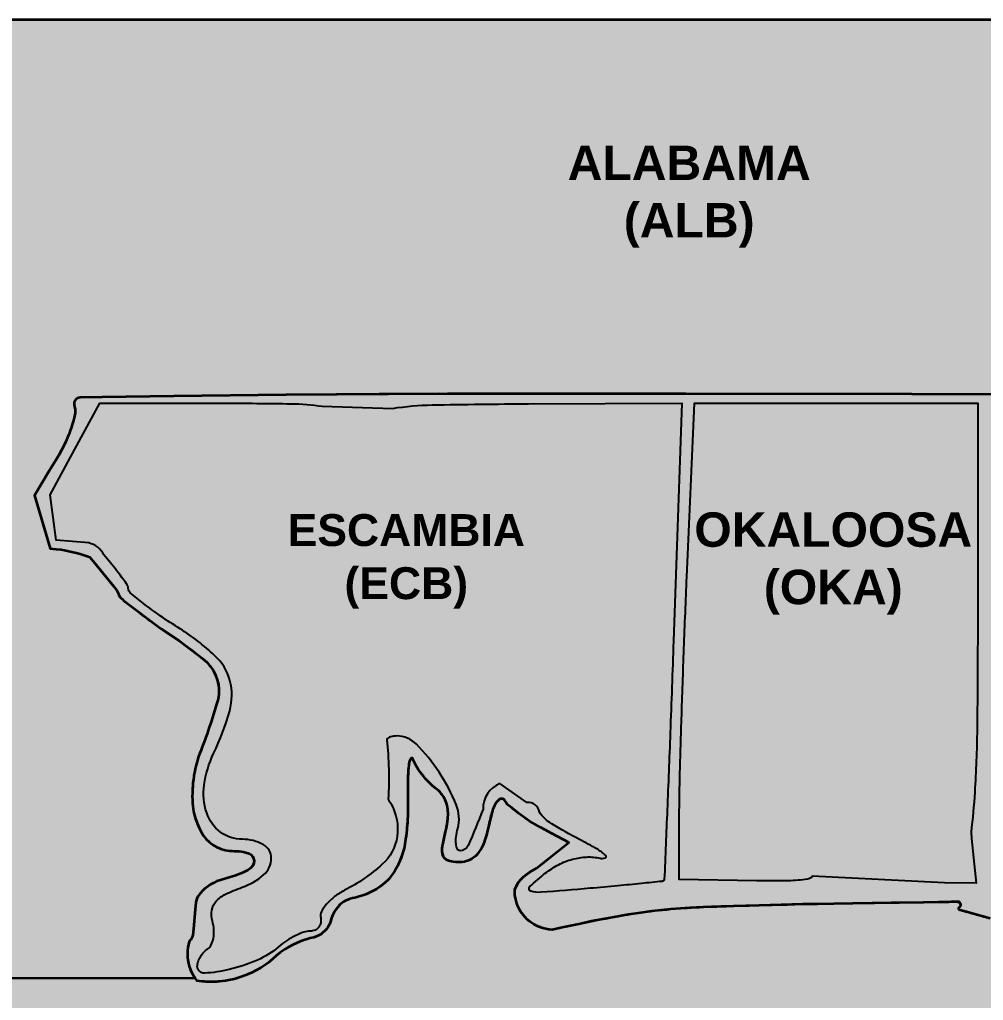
# Model space of a CAD drawing. Extents: x 472.3 to 496.5, y 396.9 to 416.9.
# Drawn here: x 474.23 to 477.558, y 413.484 to 416.87 of the extents above; entities that cross this region are included whole.
import ezdxf

# ---------------------------------------------------------------- set-up
doc = ezdxf.new("R2010")
doc.units = 0
doc.header["$MEASUREMENT"] = 0

msp = doc.modelspace()

# ---------------------------------------------------------------- hatches: boundary and pattern name
at = {"linetype": 'Continuous', "true_color": 0xadddf7}
h = msp.add_hatch(color=141, dxfattribs=at)
h.dxf.hatch_style = 1
h.paths.add_polyline_path([(472.4393060498435, 416.8699745861847), (496.4393060498435, 416.8699745861847), (496.4393060498435, 396.8699745861847), (472.4393060498435, 396.8699745861847)])
at = {"linetype": 'Continuous', "true_color": 0xd7c2ac}
h = msp.add_hatch(color=9, dxfattribs=at)
h.dxf.hatch_style = 1
edge = h.paths.add_edge_path()
edge.add_arc((474.9516051372241, 413.6441172001486), 0.1421639113959032, 161.280635871202, 215.8574926356034, ccw=False)
edge.add_line((474.8169614313518, 413.6897423047771), (474.8171805182423, 413.6903856012561))
edge.add_arc((474.7933094228865, 413.7169703585415), 0.03572923891446872, 311.9214330556235, 354.2895014037454)
edge.add_arc((470.6452467423868, 414.1317697133956), 4.204479951794924, 354.2895014066732, 354.606746171551)
edge.add_arc((464.6036169503957, 414.7021541675593), 10.27297473790344, 354.606746168464, 354.7694432016701)
edge.add_arc((464.2412140196193, 414.7353144208237), 10.63689160531999, 354.7695283988775, 354.9313538566348)
edge.add_arc((468.7169649636964, 414.3383329353597), 6.14356980366719, 354.9313538578331, 355.1753955183927)
edge.add_arc((474.8862959144386, 413.8176116727179), 0.04769783819365513, 143.6068699496419, 175.1753955181677, ccw=False)
edge.add_arc((474.9535590696025, 413.768033445598), 0.1312581915136575, 128.7719050808741, 143.606869948295, ccw=False)
edge.add_arc((474.9796661864062, 413.7355301165385), 0.172948093741223, 115.75351751705111, 128.7719050821247, ccw=False)
edge.add_arc((474.9915198670676, 413.7109587481866), 0.2002292573510884, 104.08930140953831, 115.7535175172327, ccw=False)
edge.add_arc((474.853073384693, 414.2625732117586), 0.3684938254437746, 284.089301409528, 295.7778018015274)
edge.add_arc((474.9928092173194, 413.9732297287388), 0.04717505212694185, 295.7778018015615, 348.8473192968627)
edge.add_arc((475.0158070127505, 413.9686957774146), 0.02373458904911956, 348.8473192969371, 432.6880281506787)
edge.add_arc((474.9616081721297, 413.7948113102357), 0.2058700393346774, 72.68802815073958, 90.00003968985618)
edge.add_arc((474.9616079527996, 414.1114340589737), 0.1107527094033837, 226.1232763189006, 270.000039689657, ccw=False)
edge.add_arc((475.0080106303631, 414.1596927991419), 0.1777013052638235, 195.3061127522415, 226.1232763189719, ccw=False)
edge.add_arc((475.135417294996, 414.1945619288916), 0.3097933731649381, 173.0690251854652, 195.3061127522382, ccw=False)
edge.add_arc((475.3539459315548, 414.1679971809199), 0.5299307185451713, 158.1926240335866, 173.0690251854861, ccw=False)
edge.add_arc((473.4847915972836, 414.9158847109198), 1.483293979012031, 338.1926240335874, 344.1014902837022)
edge.add_arc((474.7668127085574, 414.5507274421049), 0.1502831160705345, 344.1014902832144, 375.850028544148)
edge.add_arc((474.7803517152936, 414.5545713663579), 0.1362090101640107, 15.85002854462065, 49.84514274681851)
edge.add_arc((474.1328156581216, 413.7870901779664), 1.140365531764512, 49.84514274689892, 56.96010922328128)
edge.add_arc((475.8518776432022, 416.4301830026298), 2.012587653478899, 234.7030150592484, 236.9601092237969, ccw=False)
edge.add_arc((475.4867208538017, 415.9143960248623), 1.380625876723493, 231.7089808691128, 234.7030150585859, ccw=False)
edge.add_arc((475.5203965675253, 415.9570506186945), 1.434971695971925, 229.3246882798265, 231.7089808691301, ccw=False)
edge.add_arc((474.6192471183942, 414.9084541293789), 0.05235644686095418, 203.1126171005354, 229.3246882798311, ccw=False)
edge.add_arc((474.4834984608478, 414.8505170850585), 0.09523894307457285, 23.1126171005372, 37.83865926772039)
edge.add_arc((472.3845617327474, 413.2201453545268), 2.752991258149467, 37.83865926770907, 39.12965590739938)
edge.add_arc((472.5513413915314, 413.3558269032993), 2.537991404053192, 39.12965590739711, 40.80653471823297)
edge.add_arc((474.3057461207184, 414.5759963171283), 0.4690311576540324, 69.18734612414568, 86.34508479205707)
edge.add_line((474.3356454735861, 415.0440735068614), (474.2814155220415, 415.227179137471))
edge.add_line((474.2814155220415, 415.227179137471), (474.3595045621356, 415.3568604478321))
edge.add_arc((473.8433114969267, 415.6676918302117), 0.602554087897356, 328.9452848740881, 334.6972716163677)
edge.add_arc((473.9571271310135, 415.6138847954476), 0.4766604996861765, 334.6972716180658, 341.5535260140883)
edge.add_arc((474.0471397127149, 415.5838604821801), 0.3817725433811479, 341.5535260143175, 348.6661260717782)
edge.add_arc((474.3716754244671, 415.5188122940658), 0.05078206771841789, 348.666126071675, 380.1328695749588)
edge.add_arc((474.4394862398416, 415.5436716493758), 0.02144184956795438, 90.90701215851811, 200.1328695751205, ccw=False)
edge.add_arc((476.9303547359868, 258.2091430972984), 157.3756864715977, 90.67118282319223, 90.90701215876891, ccw=False)
edge.add_arc((475.975617910551, 339.7133829631577), 75.86585492652964, 89.95675565080302, 90.67124025735791, ccw=False)
edge.add_arc((475.4326700251088, -379.6551047544095), 795.2345475407313, 89.82931976298357, 89.95675565792033, ccw=False)
edge.add_arc((472.4017108603388, -1397.898269958503), 1813.48222379437, 89.75857495281599, 89.82939328466068, ccw=False)
edge.add_arc((479.9043607583042, 382.6445329425881), 32.92361405461608, 88.50085095361521, 89.75857495292951, ccw=False)
edge.add_arc((480.4688484865109, 404.213691400929), 11.34707023971573, 86.52608845184989, 88.50085095329979, ccw=False)
edge.add_arc((481.1524586984689, 415.4747646856933), 0.06526655206342859, 10.394885852502284, 86.52608845194118, ccw=False)
edge.add_arc((481.4246304834919, 415.5246924442592), 0.2114467682484793, 190.3948858546718, 200.1965036273641)
edge.add_arc((481.6125612008814, 415.5938244646388), 0.4116895977837807, 200.1965036253479, 206.1501789760434)
edge.add_arc((481.6151723210194, 415.5951058147137), 0.4145981723555159, 206.1500969401736, 212.0913230014336)
edge.add_arc((481.4541521558215, 415.4941320332083), 0.2245371343918196, 212.0913230017725, 221.493659736321)
edge.add_arc((481.1839281148768, 415.2551113003666), 0.1362286386974507, 23.878103936006028, 41.49365973628193, ccw=False)
edge.add_arc((480.7291344408259, 415.0537823829874), 0.6335923073844094, 18.246069809523874, 23.87810393227369, ccw=False)
edge.add_arc((480.627437973062, 415.0202556512413), 0.7406727131421236, 12.776510864101112, 18.24606981323342, ccw=False)
edge.add_arc((480.6522327963149, 415.0258773903111), 0.7152485669489039, 7.161343940960592, 12.77657476183299, ccw=False)
edge.add_arc((481.8627405906064, 415.1779704243901), 0.5047766012569622, 187.1613439408914, 209.7081992920514)
edge.add_arc((481.6040196350339, 415.0303495229442), 0.2069033674878465, 209.7081992921476, 253.5629812795513)
edge.add_arc((481.8832812512178, 415.9769406572658), 1.193828808364641, 253.5629812795312, 266.2241276379731)
edge.add_arc((486.6548052705542, 488.2760739038877), 73.65024405008005, 266.2241276384408, 266.8837343012634)
edge.add_arc((476.2416431092631, 297.0081036009623), 117.9009773242512, 86.65662605666671, 86.88373430079048, ccw=False)
edge.add_arc((476.0625028273573, 293.9395296536413), 120.9747758368405, 86.43451274947091, 86.65668438738362, ccw=False)
edge.add_arc((476.8696559399601, 306.8922882917365), 107.9968926319854, 86.21502438576829, 86.43454845838909, ccw=False)
edge.add_arc((482.8538800513874, 397.3477936132389), 17.34365561761214, 85.3690567508765, 86.2150243839269, ccw=False)
edge.add_arc((485.3655259959968, 428.3551285921889), 13.76523680638599, 265.3690567533725, 266.4554698050139)
edge.add_arc((490.5950792181633, 512.7807005105788), 98.35262014841103, 266.4554698028093, 266.7098789260665)
edge.add_arc((491.2509844429775, 524.190750084599), 109.7815064872094, 266.7098894798114, 266.9688054785913)
edge.add_arc((491.3891080929823, 526.8007209280659), 112.3951296313438, 266.968848270309, 267.2302529523144)
edge.add_arc((483.3769260637899, 361.1875585173592), 53.41172977002113, 86.21493766288359, 87.23025294973633, ccw=False)
edge.add_arc((485.1794122719092, 388.4327036182748), 26.10702526511196, 84.48054616893347, 86.21493766264189, ccw=False)
edge.add_arc((482.4946862263861, 360.6496374882097), 54.0195048670227, 83.7861043082338, 84.48054616916897, ccw=False)
edge.add_arc((488.338803351373, 414.3244043312148), 0.02752119702290858, -45.00006659981278, 83.78610430807629, ccw=False)
edge.add_arc((488.3876664270906, 414.2755411419016), 0.04158170768047686, 134.9999334002258, 169.9333908352029)
edge.add_arc((488.4309943041314, 414.2678493206124), 0.08558703739863528, 169.9333908358535, 190.2987059098973)
edge.add_arc((488.4938246802054, 414.2792660691666), 0.1494462442927425, 190.2987059092106, 205.2383080120928)
edge.add_arc((488.6706573555816, 414.3626216657794), 0.3449403633024578, 205.2383080121446, 213.2337818303788)
edge.add_arc((488.1868373904028, 414.0456111788256), 0.2334863023555306, 21.549734146707976, 33.23378183012892, ccw=False)
edge.add_arc((488.1079076125909, 414.0144407415748), 0.3183479897289176, 12.289012457390584, 21.549734147205413, ccw=False)
edge.add_arc((488.1327185397807, 414.019845414604), 0.2929552230704476, 2.727753866769774, 12.289012457076979, ccw=False)
edge.add_arc((488.2938091751253, 414.02752046317), 0.1316818552560103, -14.65501759012102, 2.7277538666346004, ccw=False)
edge.add_arc((488.6947934026334, 413.9226606270374), 0.2827864016033982, 165.3449824100211, 185.4557920519348)
edge.add_arc((488.5271558970185, 413.906649505522), 0.1143860176936037, 185.4557920525711, 224.9721739487827)
edge.add_arc((488.5498895095124, 413.9293610472909), 0.1465205982345019, 224.9721739483028, 258.7218479689718)
edge.add_arc((488.6194532696034, 414.2781858521741), 0.5022140915961832, 258.7218479692675, 272.2134882980655)
edge.add_arc((488.5827754106612, 415.2271138135745), 1.451850622730168, 272.2134882977178, 276.2407816975483)
edge.add_arc((488.7315134860648, 413.8669740660765), 0.08360241871202173, 276.2407816975335, 308.4675440830078)
edge.add_arc((488.7426012505485, 413.8530186166556), 0.0657784716242958, 308.467544083058, 346.7613418616077)
edge.add_arc((488.0588150311706, 414.0138860428193), 0.7682326855142209, 346.7613418617278, 353.0881245377814)
edge.add_arc((487.2158051771129, 414.1160787348545), 1.617414032661991, 353.0881245382005, 358.0916557331142)
edge.add_arc((484.4468238261349, 414.208339012958), 4.387931977195092, 358.0916557325995, 360.4672261137389)
edge.add_arc((483.1903646234558, 414.1980928207928), 5.6444329570797, 0.4672261144274873, 2.603267770494374)
edge.add_arc((480.7654296812278, 414.0878385817862), 8.071873063705857, 2.603267769870822, 4.236794419085159)
edge.add_arc((490.3467429325542, 414.7976326826524), 1.535695374024266, 180.9739855018923, 184.2367944193195, ccw=False)
edge.add_arc((489.5859081420514, 414.7846978129876), 0.7747506393077929, 175.5304220526383, 180.973985507027, ccw=False)
edge.add_arc((489.4950312998024, 414.7918014262488), 0.6835965841127069, 170.800458076058, 175.5304220472607, ccw=False)
edge.add_arc((488.8330562170286, 414.8990125629396), 0.01299592944259898, 89.99996958041078, 170.8004580756453, ccw=False)
edge.add_arc((488.8345525476155, 414.9260659847351), 0.01413690474708384, 263.9241349573655, 341.5188912340327)
edge.add_arc((488.7860388330213, 414.9405328029407), 0.06475576791499894, 342.985798036182, 370.7340355271479)
edge.add_arc((488.705619849521, 414.9252879956734), 0.1466069563965314, 10.73403552683356, 20.99357902029525)
edge.add_arc((489.008012352507, 415.0413267219196), 0.1772853279372835, 190.0798963446607, 200.9935790201453, ccw=False)
edge.add_arc((488.8488356938347, 415.013030660143), 0.0156132036296949, 125.5321510619647, 190.0798963447444, ccw=False)
edge.add_arc((488.8551797377735, 415.0041471870292), 0.02652938373368205, 80.93505153931699, 125.53215106180559, ccw=False)
edge.add_arc((488.7870344528289, 414.5770289436682), 0.4590496418395577, 75.34502141121152, 80.93505153938122, ccw=False)
edge.add_arc((488.9649946386698, 415.2575509502727), 0.2443563783348267, 255.3450214110195, 264.4845575958315)
edge.add_arc((488.9470621521477, 415.0718396112858), 0.05778125807179138, 264.4845575958841, 291.1560042750123)
edge.add_arc((488.9571947632406, 415.0456565655282), 0.02970597191643045, 291.1560042751236, 331.7307844548536)
edge.add_arc((488.9409387347218, 415.0543982718698), 0.04816337945291606, 331.730784455016, 359.9999506240114)
edge.add_arc((489.0956877252698, 415.0543981385109), 0.1065856110951527, 168.3389190490181, 179.9999506238627, ccw=False)
edge.add_arc((489.0648041455009, 415.0607719456668), 0.07505117092256902, 153.1715802512804, 168.3389190508311, ccw=False)
edge.add_arc((489.0427171118038, 415.0719426636778), 0.05029996896345854, 126.0216436109483, 153.1715802492199, ccw=False)
edge.add_arc((488.9856616848919, 415.438177320277), 0.3267095740692391, 274.8239568848128, 278.6189331881391)
edge.add_arc((488.7428510020189, 417.0401077255565), 1.94693735159814, 278.6189331942956, 279.364786974027)
edge.add_arc((488.7041476028984, 417.2747910336772), 2.184790685007494, 279.3647869654958, 280.1247103161816)
edge.add_arc((488.7192673696356, 417.1901055155242), 2.098766012246443, 280.1247830438242, 280.900311579567)
edge.add_arc((489.1334252994681, 415.0394768647042), 0.09137790644269572, 82.44950054530432, 100.90031157924471, ccw=False)
edge.add_arc((489.1262583332202, 414.9854066553025), 0.1459210357069194, 69.45540125789398, 82.44950054545592, ccw=False)
edge.add_arc((489.1250634834508, 414.9822181749925), 0.1493260427039675, 56.5981520893132, 69.45543856467901, ccw=False)
edge.add_arc((489.1502285377946, 415.020380304918), 0.1036135923147647, 39.690158309360015, 56.5981520890507, ccw=False)
edge.add_arc((489.3074727433267, 415.1508813394783), 0.1007298934994472, 219.6901583095066, 238.2619240790743)
edge.add_arc((489.3740307923261, 415.2584879889391), 0.2272572221473745, 238.261924079527, 248.3709061275673)
edge.add_arc((489.3824926966785, 415.2798286530956), 0.2502143075876812, 248.3709061255086, 258.1036767596505)
edge.add_arc((489.370371478132, 415.2222910500133), 0.1914137998728868, 258.1036767612248, 269.9999722273501)
edge.add_arc((489.3703712535722, 414.7590150099048), 0.2718622402356096, 82.37242537808959, 89.99997222762153, ccw=False)
edge.add_arc((489.3860489621351, 414.8760841642261), 0.153747984367504, 70.6844493815637, 82.37242537785579, ccw=False)
edge.add_arc((489.4073418120667, 414.9368341372904), 0.08937450624547606, 49.36259040832192, 70.68444938148451, ccw=False)
edge.add_arc((489.4888418416044, 414.9978581103378), 0.02426469639755656, 163.7313827349254, 212.3493660570011)
edge.add_arc((489.5069162622829, 415.0093060932088), 0.04565957883887584, 212.3493660587622, 232.5085468134626)
edge.add_arc((489.5163030069153, 415.0215429160652), 0.06108199137427038, 232.5085468117853, 249.7589019551821)
edge.add_arc((489.5217940942915, 415.0364342842533), 0.07695350318282293, 249.7589019552809, 264.2660350520545)
edge.add_arc((489.4304829752921, 414.1270697763156), 0.8369838736378202, 77.67717949401788, 84.26603505183311, ccw=False)
edge.add_arc((488.7217352591395, 410.8826681902655), 4.157897148132618, 75.66951652634958, 77.6771794942033, ccw=False)
edge.add_arc((488.7341218532159, 410.9311549398098), 4.107853241468716, 73.6113882017209, 75.66951652695269, ccw=False)
edge.add_arc((489.5792938779503, 413.8049118660322), 1.112390902796274, 68.17194806582711, 73.61138820105009, ccw=False)
edge.add_arc((490.1564661210833, 415.2458989476868), 0.4398885719564243, 248.1719480657087, 254.4707622541865)
edge.add_arc((490.132900949031, 415.1610937545954), 0.3518701755320407, 254.4707622542599, 261.9176516804773)
edge.add_arc((490.1223968249168, 415.0871245757526), 0.2771588909620974, 261.9176516805221, 269.7876435824013)
edge.add_arc((490.1215237352953, 414.8515577775245), 0.04159047475796506, 269.7876435826543, 301.7174727668039)
edge.add_arc((490.169443803524, 414.7740214734102), 0.0495589157761201, 97.6432683562345, 121.71747276652911, ccw=False)
edge.add_arc((490.1822079281562, 414.6789067758899), 0.1455262464777743, 86.86201843237671, 97.64326835230122, ccw=False)
edge.add_arc((490.1806090644816, 414.6497426375146), 0.1747341791712328, 76.83762684105949, 86.86201843627879, ccw=False)
edge.add_arc((490.1824691633002, 414.6576966199084), 0.166565592785849, 66.4473220319274, 76.83763323123878, ccw=False)
edge.add_arc((490.390514129867, 415.1349668276467), 0.3540778161883866, 246.4473220326308, 251.6748080251306)
edge.add_arc((490.4590431659516, 415.341874280145), 0.5720386445177903, 251.6748080249671, 255.3265066522691)
edge.add_arc((490.4520965453813, 415.3153475274049), 0.5446174091707192, 255.3265648990658, 259.0143477810134)
edge.add_arc((490.3899562774733, 414.9952356082802), 0.2185299152961731, 259.0143477810575, 266.3132027829739)
edge.add_arc((490.3726416091783, 414.7265232884617), 0.05073966813349365, 56.42303390582839, 86.31320278301598, ccw=False)
edge.add_line((490.4007035203436, 414.7687967205918), (490.4007035203436, 416.869961501139))
edge.add_line((490.4007035203436, 416.869961501139), (473.4454328466077, 416.8699876712304))
edge.add_line((473.4454328466077, 416.8699876712304), (473.4457622564622, 413.5596872103304))
edge.add_line((473.4457622564622, 413.5596872103304), (474.8363846359504, 413.5608416707921))
at = {"linetype": 'Continuous', "true_color": 0xff1a8c}
h = msp.add_hatch(color=230, dxfattribs=at)
h.dxf.hatch_style = 1
edge = h.paths.add_edge_path()
edge.add_line((477.5380784501467, 415.5459752004253), (477.048978325494, 415.5459752004253))
edge.add_line((477.048978325494, 415.5459752004253), (476.5598782008411, 415.5459752004253))
edge.add_line((476.5598782008411, 415.5459752004253), (476.5338803061004, 414.9453300085562))
edge.add_arc((519.6315533642597, 413.0799212486763), 43.13802467509876, 177.5215975292928, 177.8498392798146)
edge.add_arc((517.4416448418103, 413.1621414024044), 40.94657321764514, 177.8498393008272, 178.1897360288095)
edge.add_arc((513.3294942279115, 413.2921083601783), 36.83236927502129, 178.1897360845497, 178.5163636263587)
edge.add_arc((481.2397590436956, 414.1232366315677), 4.731872730628037, 178.5163636263923, 180.0009632977065)
edge.add_line((476.5078863137364, 414.1231570759323), (476.5078900383085, 413.9016240514386))
edge.add_line((476.5078900383085, 413.9016240514386), (476.775342484162, 413.8972909444922))
edge.add_arc((476.8322315261129, 417.4086544073062), 3.51182427394637, 269.0718087452769, 270.8541143315887)
edge.add_arc((476.8768105699792, 414.4184202290463), 0.5212578172386275, 270.8541143316203, 278.1437444187406)
edge.add_arc((476.947209544656, 413.9264641078754), 0.02429017161863006, 278.1437444188164, 324.8073116103605)
edge.add_line((476.967059921085, 413.9124650010149), (477.4232091866087, 413.8899802705224))
edge.add_line((477.4232091866087, 413.8899802705224), (477.5330294134243, 413.8888130423902))
edge.add_arc((483.1228908869774, 414.545070569454), 5.62825241396843, 184.8960592028768, 186.6959529902349, ccw=False)
edge.add_arc((474.9954055760425, 414.3638480033846), 2.537463815542389, 353.2296984053477, 356.3639819023779)
edge.add_arc((473.3403873995865, 414.4690174822225), 4.1958201655705, 356.36398190245, 359.331726390211)
edge.add_arc((445.8368147342662, 414.7898220067458), 31.70126371588447, 359.3317263898981, 359.9999999999972)
edge.add_line((477.5380784501507, 414.7898220067443), (477.5380784501467, 415.5459752004253))
edge = h.paths.add_edge_path()
edge.add_line((475.2753469023717, 415.5351604812216), (475.518331443347, 415.5278313506016))
edge.add_arc((475.672394259729, 414.558104720538), 0.9818885315787663, 91.03179822193988, 99.02727290350111, ccw=False)
edge.add_arc((476.0988028413698, 390.8813071983175), 24.66252545685412, 90.25918809976031, 91.03176146430809, ccw=False)
edge.add_line((475.9872377075798, 415.5435803119399), (476.516600225779, 415.5459752004253))
edge.add_line((476.516600225779, 415.5459752004253), (476.4878700036352, 414.723799625932))
edge.add_arc((342.7648031489713, 419.3967168286354), 133.8046888722523, 357.86341049800313, 357.99862852196424, ccw=False)
edge.add_arc((408.2277172124177, 416.9544718137968), 68.29623385773908, 357.6396998761526, 357.86338252834673, ccw=False)
edge.add_arc((-677.4551269753084, 461.7047410642094), 1154.900957187033, 357.6277705384801, 357.63968806060814, ccw=False)
edge.add_arc((476.4495629444518, 413.9020594567585), 0.00653353278354114, 310.3594707098639, 357.6275675663141, ccw=False)
edge.add_arc((476.4479822699985, 413.9039192447622), 0.00897429969941193, 275.95381873483507, 310.36014142648366, ccw=False)
edge.add_arc((471.9908226854339, 456.6460520118744), 42.98287550780118, 275.8570432358326, 275.9533001397547, ccw=False)
edge.add_arc((475.5294032888272, 422.1509743947225), 8.306775200817297, 275.29327106488705, 275.85706039802176, ccw=False)
edge.add_arc((474.8464892828441, 429.5218900825492), 15.70925921745556, 274.94333750512413, 275.29329985438443, ccw=False)
edge.add_arc((474.6127660273496, 432.2240524656577), 18.42151070004365, 274.41371856658293, 274.9433598095145, ccw=False)
edge.add_arc((476.0235442670058, 413.9465655572246), 0.08965801327379908, 251.4379138157498, 274.41370400261343, ccw=False)
edge.add_arc((475.9979134310759, 413.8702379741505), 0.009141929859377328, 133.2470582112644, 251.4378048357932, ccw=False)
edge.add_arc((476.5411092705001, 413.2927431541205), 0.8019609427048001, 128.1886023595317, 133.2469981357114, ccw=False)
edge.add_arc((476.2247248555371, 413.6949602743463), 0.2902210577690511, 117.47403804720071, 128.1885573403615, ccw=False)
edge.add_arc((476.2045442499977, 413.7337687398023), 0.246479157596422, 105.36302924845941, 117.47392622968721, ccw=False)
edge.add_arc((476.1975743222548, 413.7591369285728), 0.2201708909442769, 92.52092518657889, 105.36303619839961, ccw=False)
edge.add_arc((476.1955766466018, 413.8044989904843), 0.1747648630567683, 77.2506872372361, 92.52075271760941, ccw=False)
edge.add_arc((476.2411491337633, 414.0059114871698), 0.0317389998785385, 257.2506314541591, 289.9859216158732)
edge.add_arc((476.2502592115616, 413.9808626714331), 0.005084981657998009, 289.9856669335009, 407.6781816819509)
edge.add_arc((476.1364366426804, 413.8558681913123), 0.1741388110952686, 47.67835077845577, 60.16288420235842)
edge.add_arc((475.4247170719825, 412.6150045050431), 1.604623846045093, 60.16281076330385, 62.60237291059342)
edge.add_arc((476.8615107636412, 415.3871365356528), 1.517729770624208, 238.44238208861458, 242.6022863310631, ccw=False)
edge.add_arc((476.1422179426706, 414.2160023107862), 0.1433435312601073, 214.9452784206975, 238.4423358593466, ccw=False)
edge.add_arc((475.9863426392592, 414.1287070637417), 0.03872589946261924, 7.700331156341657, 97.31982274601668)
edge.add_line((475.9814086588109, 414.1671173634818), (475.8885135196272, 414.2323061312435))
edge.add_arc((475.9211114308658, 414.1476159376014), 0.09074719123075799, 111.0521018463492, 182.2244017190455)
edge.add_arc((472.8097608752288, 415.3190264783121), 3.241130164931921, 336.3515644541861, 338.7457533905725, ccw=False)
edge.add_arc((475.7507967973083, 414.0311576041664), 0.03047625459607757, 269.9999540186956, 336.35155213789795, ccw=False)
edge.add_arc((475.7507967727597, 414.0107915489045), 0.01011019933412172, 205.0879736163414, 270.0000005134893, ccw=False)
edge.add_arc((475.7887732522031, 414.0285712466346), 0.05204265266426189, 185.7252780488871, 205.0879080928312, ccw=False)
edge.add_arc((475.846945207502, 414.0344034629476), 0.1105062407376925, 172.7595519231046, 185.7252583554321, ccw=False)
edge.add_arc((475.9687553136761, 414.0189281216793), 0.2332954428422819, 165.34491261657, 172.7596069845138, ccw=False)
edge.add_arc((475.6173335753875, 414.1108271562738), 0.1299436942304825, 345.3450678145483, 382.2454098506001)
edge.add_arc((475.1391390241931, 413.9152363992125), 0.646592291479807, 22.24548540282475, 33.48134456502687)
edge.add_arc((475.1448902563698, 413.9190394728137), 0.6396973629227005, 33.48141116821703, 44.63541838814938)
edge.add_arc((475.5320846166959, 414.3013374312387), 0.09557311085871777, 44.63539343641305, 90.00005857038022)
edge.add_arc((475.5320844862777, 414.3213302612319), 0.07558028086538823, 89.99997519646402, 105.9774392070699)
edge.add_arc((475.5191816071455, 414.3663949849217), 0.02870476901608101, 105.9774793169639, 138.882727415084)
edge.add_arc((474.3233690037444, 414.2529945319449), 1.181614686037315, -3.591615446618391, 6.4274934405301, ccw=False)
edge.add_arc((474.8285163852735, 413.7773415787161), 0.7847172934644057, 29.300325242418978, 30.784907713109305, ccw=False)
edge.add_arc((475.3594591510541, 414.0752968415926), 0.175884344938757, -8.185502958683912, 29.300292410320026, ccw=False)
edge.add_arc((475.3753068756797, 414.0730173838915), 0.1598735266211564, 311.91513979347855, 351.8144468899777, ccw=False)
edge.add_arc((475.0610527538877, 414.4230737185927), 0.6302936479250973, 297.51617353266215, 311.91510809388427, ccw=False)
edge.add_arc((475.4675180589487, 413.6427997411468), 0.2495026490083229, 117.5162543078257, 126.9365595347842)
edge.add_arc((475.4273083820636, 413.6962826627402), 0.1825904601535197, 126.9365161426466, 138.8410283631287)
edge.add_arc((475.3850450286105, 413.7332277151378), 0.1264555517479935, 138.8409286144518, 152.9147641449068)
edge.add_arc((475.3008522501141, 413.776283957079), 0.03189200739268248, 152.9147530716716, 192.0789242307575)
edge.add_arc((475.2259697169471, 413.7602593719114), 0.04468593396961992, -10.710841132201779, 12.078886166494726, ccw=False)
edge.add_arc((475.2357855208271, 413.7584026313381), 0.03469606453342273, 321.7413433746502, 349.2893235842876, ccw=False)
edge.add_arc((475.236396446582, 413.7579209519393), 0.03391808939454811, 293.8208345387517, 321.74123020771873, ccw=False)
edge.add_arc((475.2331633267296, 413.7652441019561), 0.04192318715450617, 270.00003448519595, 293.82089005140097, ccw=False)
edge.add_arc((475.2331633606337, 413.6556433786844), 0.06767753611711724, 90.00000734121002, 109.1168599216849)
edge.add_arc((475.2919395687056, 413.4860714369787), 0.2471469932651583, 109.1170288090028, 116.4096942980938)
edge.add_arc((475.3104520560578, 413.4487940157206), 0.2887681215970539, 116.4096858782728, 123.383408504818)
edge.add_arc((475.2963251353217, 413.4702317424454), 0.263094282449726, 123.3833631090725, 130.8614742060877)
edge.add_arc((474.9366867241982, 413.8859744191179), 0.28661633229432, 293.6410236556349, 310.86144796543454, ccw=False)
edge.add_arc((474.815260641562, 414.1633675713848), 0.5894219704002757, 283.59886783664587, 293.6409700175018, ccw=False)
edge.add_arc((474.8451591138621, 414.0397724517146), 0.4622619442438979, 272.85504709141344, 283.5988375783848, ccw=False)
edge.add_arc((474.8670233760377, 413.6013588036467), 0.02330343507400937, 179.9999220262211, 272.85499095632656, ccw=False)
edge.add_arc((474.8945839252929, 413.6013588083214), 0.05086398432923298, 161.4358212163233, 179.9999695420305, ccw=False)
edge.add_arc((474.9305060480724, 413.5892948682887), 0.08875775102086092, 149.2002611587134, 161.4359394096601, ccw=False)
edge.add_arc((474.9340502531882, 413.587182047471), 0.09288393590600892, 137.2090860107458, 149.2002227792636, ccw=False)
edge.add_arc((474.9143202865985, 413.6054465889508), 0.06599778599451864, 121.71761383472929, 137.2092153122934, ccw=False)
edge.add_arc((474.8626383861919, 413.6890694221335), 0.03230682762647892, 301.717411757037, 335.1655168039927)
edge.add_arc((474.8068793284585, 413.714874519288), 0.09374765736106423, 335.1654830222395, 350.2810723806356)
edge.add_arc((474.7740743922193, 413.7204931948708), 0.127030285817327, 350.2810409124594, 363.3582280522087)
edge.add_arc((474.746741318967, 413.7188891753405), 0.154410383918957, 3.358277182699394, 14.65495185346262)
edge.add_arc((474.9872740864856, 413.7817897180326), 0.09421079482717329, 171.7456668178005, 194.6549770343873, ccw=False)
edge.add_arc((474.9512434329901, 413.7870167797111), 0.05780296373154726, 138.7231003011774, 171.7457485292023, ccw=False)
edge.add_arc((474.987705685264, 413.7550098384006), 0.1063203846536977, 116.22564511736269, 138.7230567659543, ccw=False)
edge.add_arc((475.1672343042196, 413.3905705279882), 0.5125795827008632, 109.2186803933956, 116.22560366583039, ccw=False)
edge.add_arc((474.9232897146109, 414.0903503936523), 0.2285012652425538, 289.2185877112312, 310.8465656029708)
edge.add_arc((475.0227358699644, 413.9753302089014), 0.07645133688124689, 310.8464795361983, 359.7026032944879)
edge.add_arc((475.0459349334726, 413.9752098587192), 0.05325196120390704, 359.7025313823382, 421.4639932711842)
edge.add_arc((474.9993664231858, 413.8895695248866), 0.1507347439365087, 61.464028793149, 89.9999729849503)
edge.add_arc((474.999366433673, 414.1668888336392), 0.126584564816213, 233.32189686436402, 270.0000274222756, ccw=False)
edge.add_arc((475.0048560201257, 414.1742596213307), 0.135774998462783, 198.5182190117542, 233.32191333589168, ccw=False)
edge.add_arc((475.0758982994517, 414.1980549145064), 0.2106964335072593, 171.813334062082, 198.5181563908603, ccw=False)
edge.add_arc((475.2427623408601, 414.174048607477), 0.3792784939175984, 154.6142615078353, 171.8132638529628, ccw=False)
edge.add_arc((474.0506987829338, 414.7397187870396), 0.9401904440200096, 334.6142416754034, 344.2262714141958)
edge.add_arc((474.7676979446243, 414.5371833471913), 0.1951344714519509, 344.2263186061367, 375.0699122561071)
edge.add_arc((474.7778678358159, 414.5399219166), 0.1846023088443218, 15.06983712680178, 47.05953598575864)
edge.add_arc((474.35073568122, 414.0809239194371), 0.8115959602390633, 47.05951414671495, 57.7166334435876)
edge.add_arc((475.9295663440429, 416.5799901004788), 2.144421299368387, 235.52910501618152, 237.7165914478112, ccw=False)
edge.add_arc((475.424723005072, 415.8446365775073), 1.252450671686167, 232.2567711885012, 235.5290545481496, ccw=False)
edge.add_arc((475.6407585118749, 416.1237201851236), 1.60537984338895, 230.1582384103182, 232.25680956811692, ccw=False)
edge.add_arc((474.6250598248986, 414.9064460676256), 0.02000919276627336, 182.0190806365858, 230.1583990906751, ccw=False)
edge.add_arc((474.5759442573234, 414.9047145753649), 0.02913688585332368, 2.019006443553358, 36.02416217207048)
edge.add_arc((472.9754590793208, 413.740863403978), 2.008051324161516, 36.02414121524374, 37.66712684210494)
edge.add_arc((473.3392923191336, 414.0217319672374), 1.5484191057304, 37.66713926551745, 40.23250794085765)
edge.add_arc((474.452318819449, 414.9882792680644), 0.07680400094580567, 25.91197955870168, 77.16000603257983)
edge.add_line((474.4693869052678, 415.0631627442642), (474.3566619842788, 415.0727071063001))
edge.add_line((474.3566619842788, 415.0727071063001), (474.33566393438, 415.2298284843438))
edge.add_line((474.33566393438, 415.2298284843438), (474.4212945308479, 415.3875750127352))
edge.add_line((474.4212945308479, 415.3875750127352), (474.5069251273158, 415.5453215411264))
edge.add_line((474.5069251273158, 415.5453215411264), (474.9316279439615, 415.5456483509644))
edge.add_arc((474.9427562657305, 401.075945577165), 14.46970705306934, 89.11106556255743, 90.04406488195917, ccw=False)
edge.add_arc((475.1543397538904, 414.7123858366392), 0.8316254239447501, 81.6333724518276, 89.11102567041678, ccw=False)
at = {"linetype": 'Continuous', "true_color": 0xf8d731}
h = msp.add_hatch(color=40, dxfattribs=at)
h.dxf.hatch_style = 1
h.paths.add_polyline_path([(474.9451463368339, 414.3281050906783), (475.0982444597649, 414.3281050906783), (475.1455543815576, 414.4737100581245), (475.1928643033502, 414.3281050906783), (475.3459624262813, 414.3281050906783), (475.2220941619627, 414.2381095287807), (475.2692146190393, 414.0926557016784), (475.1455543815576, 414.1825001232322), (475.0216953982994, 414.0925113044196), (475.0690053200921, 414.2381162718657)])
h = msp.add_hatch(color=40, dxfattribs=at)
h.dxf.hatch_style = 1
h.paths.add_polyline_path([(477.0105230185052, 414.3281050906783), (477.1636211414362, 414.3281050906783), (477.2109310632289, 414.4737100581245), (477.2582409850215, 414.3281050906783), (477.4113391079526, 414.3281050906783), (477.287470843634, 414.2381095287807), (477.3345913007106, 414.0926557016784), (477.2109310632289, 414.1825001232322), (477.0870720799707, 414.0925113044196), (477.1343820017634, 414.2381162718657)])
at = {"linetype": 'Continuous', "true_color": 0x000000}
h = msp.add_hatch(color=18, dxfattribs=at)
h.dxf.hatch_style = 1
h.paths.add_polyline_path([(475.1456621456468, 414.3956900598076), (475.1752438794173, 414.3046468447813), (475.2709723807907, 414.3046468447813), (475.1935263963336, 414.24837904345), (475.223108130104, 414.1573358284236), (475.1456621456468, 414.213603629755), (475.0682161611898, 414.1573358284236), (475.0977978949602, 414.24837904345), (475.020351910503, 414.3046468447813), (475.1160804118764, 414.3046468447813)])
h = msp.add_hatch(color=18, dxfattribs=at)
h.dxf.hatch_style = 1
h.paths.add_polyline_path([(477.2110388273181, 414.3956900598076), (477.2406205610886, 414.3046468447813), (477.336349062462, 414.3046468447813), (477.2589030780049, 414.24837904345), (477.2884848117753, 414.1573358284236), (477.2110388273181, 414.213603629755), (477.133592842861, 414.1573358284236), (477.1631745766315, 414.24837904345), (477.0857285921743, 414.3046468447813), (477.1814570935477, 414.3046468447813)])

# ---------------------------------------------------------------- linework, layer by layer
at = {"color": 18, "linetype": 'Continuous', "true_color": 0x000000}
for points in [[(472.4393060498435, 396.8699745861847), (472.4393060498435, 416.8699745861847), (496.4393060498435, 416.8699745861847), (496.4393060498435, 396.8699745861847)], [(472.4393060498435, 416.8699745861847), (496.4393060498435, 416.8699745861847), (496.4393060498435, 396.8699745861847), (472.4393060498435, 396.8699745861847)]]:
    msp.add_lwpolyline(points, close=True, dxfattribs=at)
at = {"color": 18, "linetype": 'Continuous', "lineweight": 35, "true_color": 0x000000, "flags": 128}
for points in [[(473.4457622564622, 416.8699745861847), (481.1564134813756, 416.8699745861847, 0.1017761852182597)], [(477.8842976075341, 415.5756662370877), (477.3107485328108, 415.5772250860155), (475.6802865764889, 415.578663053246), (475.1505790777817, 415.5747516211173), (474.762990309853, 415.5699044828832), (474.5154779803354, 415.5663007440405), (474.4391467956088, 415.565110811918, 0.4432590510651452), (474.4181823124237, 415.5412435658794), (474.4199348208825, 415.5346189084843), (474.4214278789924, 415.5289863625962), (474.4219335187176, 415.526088444426), (474.4224236583467, 415.5206657124909), (474.4223709695575, 415.5158491690698), (474.4221181188337, 415.5129511519596), (474.4216442775761, 415.5097606577094), (474.4211266435735, 415.5071529178418), (474.4207624083878, 415.5053980315566), (474.4202167106907, 415.5028430244249), (474.4197368550051, 415.500664061362), (474.4188759593658, 415.4968982041186), (474.4181276113073, 415.493759128263), (474.4174000636698, 415.4908145398158), (474.4167493646322, 415.4882624691813), (474.4160924954546, 415.4857578879823), (474.4120785051117, 415.4717446818498), (474.4092969090128, 415.4630613097931), (474.4074375296588, 415.4575973140782), (474.4051319107304, 415.4511059598708), (474.403867747451, 415.4476679082612), (474.4024581371465, 415.4439273686092), (474.4010512628307, 415.4402858405217), (474.3991100558847, 415.4354013898232), (474.395929373174, 415.4277186754474), (474.3943469516319, 415.4240320619422), (474.3921562932576, 415.41906472472), (474.389802530982, 415.4138917200095), (474.3813233815306, 415.3963716487564), (474.3744493593524, 415.3831500934866), (474.3651799810473, 415.3664863951295), (474.3551349788033, 415.3496039456193), (474.3325696328873, 415.3121300104343), (474.2814155220415, 415.227179137471), (474.3356454735861, 415.0440735068614), (474.3561599991843, 415.0423102325419), (474.3721552012905, 415.0403023163012), (474.3850977151142, 415.0382663154163), (474.4004601645352, 415.035364880217), (474.4155098497563, 415.032003061199), (474.4264429538867, 415.0292319085302), (474.4394246709381, 415.0255741992149), (474.4561001036583, 415.0202754035868), (474.4674264707842, 415.0162799657605), (474.4723991815218, 415.0144218913996), (474.4761707706074, 415.010043403185), (474.4845122237314, 415.0002875749419), (474.5559094376325, 414.9125430654498), (474.5612892521671, 414.9054629590063), (474.5655796628025, 414.898819596004), (474.5680144230755, 414.8944204836365), (474.5710930576314, 414.8879021474805), (474.5732244499754, 414.8834919275626), (474.5761113817654, 414.8775183656711), (474.5805000225346, 414.8732424822952), (474.5851226622465, 414.8687462079963), (474.5894480656856, 414.8650439084756), (474.7191421644549, 414.766626752267), (474.7829675030228, 414.7239659032409), (474.8455599132222, 414.6772750873295), (474.8615489084185, 414.664234063511), (474.8681867766189, 414.6586765845358), (474.877411198229, 414.6501347025397), (474.8820572982534, 414.645174174508), (474.8858655902009, 414.6407091435055), (474.8893789459538, 414.6362166811313, -0.2561106440213312), (474.9105621597325, 414.5068134073217, -0.02087469495888795), (474.8481266195159, 414.3260268933992, 0.04464707222753155), (474.8316967098301, 414.257898887609, 0.04897458846529631), (474.8270728295967, 414.1646349391575, 0.05544554627933417), (474.8331902766265, 414.1265122160019, 0.05329431421915205), (474.8572620951741, 414.0656043671705, 0.25725359311201), (474.95513666354, 414.0008705701742, 0.01250725815159795), (474.9872444926085, 413.9990789096439), (475.0028873198992, 413.9965004399753), (475.0228698590082, 413.9913551445742, -0.5848226231482112), (475.0258314120512, 413.9395396679155), (475.0180993402517, 413.9334064287092), (475.0047920999272, 413.9267620582245), (474.9935883247646, 413.9219219956931), (474.973603860783, 413.9143489970295), (474.9569054251424, 413.9090104779103), (474.9232958151273, 413.89920654827, 0.1744830297492797), (474.845766587763, 413.8427603793958), (474.8416505061373, 413.8344006954994), (474.8397877452931, 413.8281981721903), (474.8387670760571, 413.8216233170757), (474.8367650278726, 413.798428215025), (474.8306363204685, 413.7315625860999), (474.8280868910658, 413.7087785198931), (474.8261040157879, 413.7027896254916), (474.8239679078663, 413.6986227207603), (474.8213431910671, 413.6935026869179), (474.8170454508718, 413.6899890080884), (474.8149256755793, 413.6832234971847), (474.8132576369513, 413.6768364127257), (474.8112149338799, 413.6665039933171), (474.8099296229599, 413.6558911698014), (474.8094418617404, 413.6445424143772), (474.809956965307, 413.6320187252057), (474.8108526697529, 413.6241341922627), (474.8131881603827, 413.6116931623758), (474.8157567224402, 413.6022151011069), (474.8204920396249, 413.5891632799851), (474.8264974564767, 413.5765994549154), (474.8319370442945, 413.567370048814), (474.8364444726873, 413.5604842080954), (473.4456693229114, 413.5596871570704)], [(477.5815923413618, 413.7671178816736), (477.4944251182926, 413.7910015518545), (477.4767169709669, 413.7960960928555, -0.6450642484826846), (477.4752853823493, 413.8059086532496, 0.8917713855522079), (477.4663749928128, 413.8240949155328), (477.446303371486, 413.823842600416), (477.4031318192096, 413.823284479734), (477.3493288943228, 413.8225594449038), (477.2388502892819, 413.8209681381829), (477.0411857361452, 413.8177769392955), (476.9337798454616, 413.8157535768515), (476.7837339100936, 413.8120609229396), (476.7373576283565, 413.8107102289841), (476.6509328005906, 413.8079292455105), (476.6370940023482, 413.8074520306289), (476.6190865734903, 413.8068178748109), (476.5905404191661, 413.8058125836062), (476.5445349697271, 413.8035665348655), (476.5116675458224, 413.8013708227256), (476.478473930207, 413.7986329846538), (476.4133770597487, 413.7917373021525), (476.3661216105975, 413.7854555163818), (476.332359747798, 413.7803062745396), (476.2702835557863, 413.7693919094418), (476.2046557043555, 413.7578530842031), (476.166447468126, 413.7487917963339), (476.1037841549307, 413.735625243394), (476.0684563968589, 413.7279731731942, -0.2461382037825102), (475.960109295554, 413.7914837880547, -0.1470980553199637), (475.9396406298229, 413.8666635765171), (475.944159101551, 413.877051562911), (475.9529734188944, 413.8919418485393), (475.9606799230691, 413.9017941154196), (475.9682594656279, 413.90968187119), (475.9809960741019, 413.9201181643942), (475.9926664041236, 413.9273611186392), (476.0147988935492, 413.9404488368745), (476.1267141475265, 414.0294557908921), (476.0678782329061, 414.0604790549905), (476.0300322037811, 414.0804346784255), (475.9909270372143, 414.1031542622105), (475.9533694626276, 414.1292450828341), (475.9294111738387, 414.1485316043912), (475.9128498771064, 414.1618635167517), (475.9128498771064, 414.1643434168944), (475.9073939009828, 414.1712618198704), (475.9048188260776, 414.1750104658981), (475.9029476910468, 414.1772224771904), (475.8990064500144, 414.1796371213268), (475.8953528108531, 414.1803602437587), (475.8915818549492, 414.1798916972492), (475.8873841179945, 414.1782549629798), (475.8833179820433, 414.175756226262), (475.8796687717855, 414.1724334542947), (475.8770305595932, 414.1689840972402), (475.8732878554328, 414.1627518094695), (475.8699184279901, 414.1563500023013), (475.8673072210911, 414.1506889886871), (475.864581368817, 414.1438521365047), (475.8624324855675, 414.1374669970708), (475.8605264386326, 414.1311204899284), (475.844627546722, 414.0650671455025), (475.8432736022103, 414.059979093274), (475.841765203101, 414.0545698975119), (475.8399525233544, 414.0483853044489), (475.8382016807257, 414.0426978798301), (475.8367616670696, 414.0382067492766), (475.8342279406934, 414.0306648842731), (475.8314252127963, 414.0232648852296), (475.8274035776417, 414.0144309208478), (475.8251612803784, 414.0101346129026), (475.8128239963194, 413.9913866051721), (475.8111822076274, 413.9893638330621), (475.8082379896083, 413.9860535479645), (475.8047134556838, 413.9825421992794), (475.800136883291, 413.9785861959087), (475.793200134808, 413.9736411383136), (475.7870491392217, 413.9701259146027), (475.7797811825917, 413.9668448813665), (475.7719738675094, 413.9642055601842), (475.7661295623793, 413.9627750953497), (475.7574327708069, 413.9614541250267), (475.7517173095096, 413.9610925156622), (475.74267549673, 413.9612135151521), (475.7375044705412, 413.9615481668673), (475.7283114305859, 413.9626102744172), (475.7218518237033, 413.9637205269057), (475.715110645506, 413.9652081295816), (475.7121398999919, 413.9659730194843, -0.3085925222047608), (475.690661415311, 413.9904543996023), (475.690065780161, 413.9931168963606), (475.6896295573941, 413.9956796396816), (475.689290018557, 413.9986231427174), (475.6891012490382, 414.0024854952946), (475.6891269056253, 414.0048123490986), (475.6893456683903, 414.0081367380484), (475.6896486256879, 414.010608253117), (475.6902378336481, 414.0145197073558), (475.6907293696297, 414.017649520492), (475.6923510619418, 414.0272618236299), (475.6944794401059, 414.0385824681197), (475.6982628065791, 414.0561777089708), (475.7007005242239, 414.0662805352592), (475.7029047068178, 414.0756800926368), (475.7041415666587, 414.0816296936943), (475.7053736096375, 414.0882376230417), (475.706475190249, 414.0949561423468), (475.7070951849817, 414.0992138745821), (475.7077566864295, 414.1042975465816), (475.7082436498958, 414.1085415779812), (475.7089379080011, 414.1157793767376), (475.7094015412113, 414.1250674334346), (475.7092986611226, 414.1329601498189), (475.7090469983957, 414.1373061465447), (475.7084300946716, 414.143642065776), (475.7075487494266, 414.1497640743305), (475.7060376863346, 414.1574373455558), (475.7038666879236, 414.1653536958076), (475.7019597208913, 414.1707686788016), (475.6996758542058, 414.1762042029633), (475.6974099533857, 414.1808471402861), (475.6943876465176, 414.1862289953768), (475.6926224028035, 414.1890447850287), (475.6893545253552, 414.1937631760842), (475.6872223663071, 414.1965548197498), (475.6849721315098, 414.1992938678484), (475.6819759738388, 414.2026540157169), (475.6787040105258, 414.2059990245466), (475.6759205450659, 414.2086114779283), (475.6731995298683, 414.2109806318294), (475.6667925221527, 414.2159588441573), (475.6545772972682, 414.2259178082925), (475.6429793968054, 414.2370307890369), (475.6407333731379, 414.2393736150549), (475.6372311917741, 414.2431234008478), (475.6319189592834, 414.2490487174726), (475.624584877511, 414.2577418324674), (475.6143890322502, 414.2709687037785), (475.6066486181984, 414.2820954601702), (475.6009623752531, 414.2909923349476), (475.5969363042304, 414.2979207680879), (475.594387759052, 414.3028338175961), (475.5912934061441, 414.3095332654456), (475.5891120867695, 414.3149017883603), (475.5880732845034, 414.3177053554419, 0.7746367844425309), (475.5796591793814, 414.316842301361), (475.5789350466076, 414.3155122250539), (475.5782114012274, 414.3140630415433), (475.5776422710509, 414.3128199784549), (475.5768787025054, 414.3109690764579), (475.5764309922394, 414.309757764916), (475.5754916108231, 414.3067629426452), (475.5748108590199, 414.3039255602894), (475.5742278139625, 414.3003462903368), (475.5737962137704, 414.2966655747695), (475.5720203184979, 414.2777936059811), (475.5718007918845, 414.2747314492619), (475.5714551108402, 414.2692437629374), (475.5712145288156, 414.2646864053472), (475.5709168167075, 414.2573833917966), (475.5707319865247, 414.2503405322122), (475.5706333940464, 414.2440893152402), (475.5705498776952, 414.2373108389926), (475.5704853767404, 414.2299948889564), (475.570449336286, 414.223208142905), (475.5704363480124, 414.2168482613632), (475.5704795740698, 414.2027015559005), (475.5705195265147, 414.1976051955822), (475.5706626346285, 414.1857363610337), (475.570886749496, 414.1731816915948), (475.5710211778795, 414.1603526964521), (475.5710236183253, 414.1558984985115), (475.570975935344, 414.1483721561547), (475.5709170947749, 414.1439206516752), (475.5708055216098, 414.1380880102212), (475.5707391578717, 414.1353306345503), (475.5702902749904, 414.1218864424298), (475.5695482801779, 414.1069656146923), (475.5689337011596, 414.097347070814), (475.5682112498197, 414.0877187050598), (475.5675476723948, 414.0799247125833), (475.5666784347367, 414.0707742630147), (475.5659264669928, 414.0635800977992), (475.5644103102791, 414.0505502043933), (475.5640179886422, 414.0474325545784), (475.5630264855141, 414.0399266522115), (475.5618716920505, 414.0318730658739), (475.5606369059005, 414.0245594023292), (475.5586757307405, 414.0147962360618), (475.5564070891443, 414.0052566685995), (475.5547850739091, 413.9992110196083), (475.5533884457731, 413.9943944594287), (475.5502451669395, 413.9845669872443), (475.5485411201925, 413.9797056278871), (475.5460193171938, 413.972988051903), (475.542944867356, 413.9654327398665), (475.5404427485541, 413.9597094554007), (475.5375767195943, 413.9535481990836), (475.5345666323684, 413.9474667917037), (475.530173989111, 413.9391996680279), (475.5256466671783, 413.9313852324902), (475.5213709063638, 413.9247148045634), (475.5111944507242, 413.9109758852355), (475.5044371550445, 413.9031391127537), (475.5023412456468, 413.9008793203782), (475.492352753012, 413.8910590809722), (475.485141968676, 413.8848185314521), (475.4789917956929, 413.879980332071), (475.4703791878098, 413.8738709716432), (475.4620582679659, 413.8685890737115), (475.4444499000047, 413.8588398593129), (475.437094141913, 413.8552902265924), (475.4273633099295, 413.8510332662577), (475.4188010655326, 413.847681372315), (475.4104659427661, 413.8447570590496), (475.4026495604974, 413.8423074133595), (475.3960535154443, 413.8404541228542), (475.3877153695418, 413.8383842753734), (475.3790949597992, 413.8365572745878), (475.3709428566526, 413.834534237808), (475.3651861311977, 413.8325450921897), (475.3580923759882, 413.8293925096444), (475.3544365066786, 413.8274344613243), (475.3487134155096, 413.8238565596183), (475.3429634603708, 413.8196502482202), (475.3350606124065, 413.8138690136421), (475.3319940335509, 413.809709124214), (475.3279204320378, 413.805201464541), (475.3231148579303, 413.7991286333874), (475.3174942846686, 413.7907826212266), (475.3136708941526, 413.7840728881101), (475.3101349689953, 413.776779507775), (475.3077033706818, 413.7708727645121), (475.3069467565157, 413.7679269403478), (475.3060902492009, 413.7637686349717), (475.3051287082915, 413.7600197636996), (475.3039733189223, 413.7562478685975), (475.3009702581251, 413.7484974381958), (475.2980371882854, 413.7425470427967), (475.2945679690255, 413.736722786474), (475.2900338511706, 413.7304140902846), (475.2709393041116, 413.7127201520423), (475.2603672438777, 413.7066541596936), (475.246429323846, 413.7013958856899), (475.2338757765746, 413.6988907659154), (475.2263933287299, 413.6968818718427), (475.208028837703, 413.6910410019129), (475.199361518623, 413.6878170453082), (475.1730558494527, 413.6760565371765), (475.1584776727266, 413.6681468799927), (475.147178530257, 413.6612582898409), (475.1296742533853, 413.6491329475466), (475.1166816597193, 413.6388441022247), (475.1040976270218, 413.6276680670989), (475.0953793156769, 413.6197777454636), (475.0879822452293, 413.6140198150871), (475.0797903699659, 413.6080281338967), (475.0629567230571, 413.5968790473527), (475.0456638390889, 413.5868994902526), (475.0312208757979, 413.5795997149777), (475.0219142020417, 413.575359816852), (475.0107297199175, 413.5707200208267), (474.9921895390088, 413.5640683558003), (474.970710576772, 413.557892189886), (474.9527017795033, 413.5539134569456), (474.9416362296437, 413.551991872611), (474.9312242555001, 413.550539443477), (474.9145836735407, 413.5489227837754), (474.8990537081598, 413.5481865263067), (474.8892151477191, 413.5481033945892), (474.8729112710125, 413.5486195398255), (474.8674401620239, 413.5489760189844), (474.8515728384095, 413.5505346875335), (474.8436591730988, 413.5516064087111), (474.8397975101716, 413.5563126886684), (474.8364444726873, 413.5604842080954), (473.4456693229114, 413.5596871570704)]]:
    msp.add_lwpolyline(points, format="xyb", dxfattribs=at)
at = {"color": 18, "true_color": 0x000000}
msp.add_lwpolyline([(480.043065873412, 415.567854817945, 0.000309), (477.801616548403, 415.5759143178356, 0.000556), (476.0330185435822, 415.5792161749428, 0.003118), (475.0868430036647, 415.5740316744502, 0.001029), (474.4391467956088, 415.565110811918, 0.516281), (474.4193545530983, 415.5362913985829, -0.1381690000000018), (474.4214671679071, 415.5088322796887, -0.031044), (474.4092969090128, 415.4630613097931, -0.029927), (474.3880565676723, 415.4101569068756, -0.025102), (474.3595042920589, 415.3568599993201), (474.2814155220415, 415.227179137471), (474.3356454735861, 415.0440735068614, -0.07500493789929248), (474.4723991815271, 415.0144218913977, -0.007317000000000001), (474.5201124273015, 414.9574950885864, -0.005633), (474.5587125997624, 414.9089404501216, -0.064343), (474.5710930582434, 414.8879021460465, 0.114873), (474.5851226622465, 414.8687462079963, 0.010404), (474.6312085551044, 414.830778694687, 0.013064), (474.6889727486911, 414.7875749333527, 0.009849), (474.7545683726452, 414.74304891558, -0.031055), (474.8681867766189, 414.6586765845358, -0.149432), (474.9113824152548, 414.5917715023463, -0.13942), (474.9113472301025, 414.5095596505973, -0.025788), (474.8619380837611, 414.3648596815825, 0.065002), (474.827887771495, 414.2319454310307, 0.097333), (474.8366125401998, 414.1127838598994, 0.135281), (474.8848440141352, 414.0316001040363, 0.193823), (474.9616079918474, 414.0006813495704, -0.075682), (475.0228698590082, 413.9913551445742, -0.383066), (475.0390933840503, 413.9641049573332, -0.235789), (475.0133248166289, 413.9307491952187, -0.051045), (474.9427772390954, 413.9051645970114, 0.050938), (474.9045206369673, 413.8912997847294, 0.056864), (474.8713631083178, 413.8703688587654, 0.064822), (474.8479008721574, 413.8459119288401, 0.138622), (474.8387670760571, 413.8216233170757, -0.001065), (474.8365103526911, 413.7955492173239, -0.0007059999999999999), (474.8338142111505, 413.7656318925193, -0.0007099999999999999), (474.8311132356138, 413.7365819530399, -0.001384), (474.8288613462439, 413.7134151849884, -0.155466), (474.820250968907, 413.6935026869179, -0.01148728493986015), (474.8170454508717, 413.6899890080884), (474.8169614313517, 413.689742304777, 0.2647542392562462), (474.8436591730986, 413.5516064087111, 0.2121260881647925), (475.098783429916, 413.6225448116136, -0.1333736082009762), (475.2338757765746, 413.6988907659154, 0.3346372763875945), (475.3072330900341, 413.7696158978043, -0.076339), (475.3247053313765, 413.8012379590868, -0.08178300000000001), (475.3496143588105, 413.8244629332069, -0.099281), (475.3790949597992, 413.8365572745878, 0.09588200000000001), (475.4680955251724, 413.872371123744, 0.121056), (475.5287952619778, 413.9367355843511, 0.093876), (475.5624183203056, 414.035554788361, 0.040267), (475.570847422787, 414.1752473317094, -0.009170999999999999), (475.5707085840779, 414.2490250884892, -0.026009), (475.5742278125201, 414.3003462784221, -0.109922), (475.5806259234064, 414.3184659582651, -0.626505), (475.5880881077893, 414.3176647035919, 0.051091), (475.6004922607759, 414.2917589220011, 0.028436), (475.6204345949046, 414.2629510785585, 0.028078), (475.6441653159659, 414.2358126675727, 0.040299), (475.6682605282614, 414.2148666452765, -0.08996299999999942), (475.6926224028035, 414.1890447850287, -0.090727), (475.7062734098132, 414.1563853560971, -0.07485399999999999), (475.7089378926412, 414.1157791941032, -0.040522), (475.7007005650891, 414.0662806980789, 0.024973), (475.6896486234677, 414.0106082380224, 0.145776), (475.6938731794955, 413.9813668802202, 0.222332), (475.7121398999919, 413.9659730194843, 0.065772), (475.7493393230114, 413.9610584303177, 0.11102), (475.7848492643769, 413.9690414579741, 0.116379), (475.8128239963194, 413.9913866051721, 0.083268), (475.8342279406934, 414.0306648842731, 0.03349700000000001), (475.8503373121052, 414.0898329178889, -0.02491), (475.8624324855675, 414.1374669970708, -0.067746), (475.8770305595932, 414.1689840972402, -0.181198), (475.8915818389513, 414.1798916925667, -0.330293), (475.9048188260776, 414.1750104658981, 0.065954), (475.9222123366795, 414.154823539489, 0.020248), (475.9533694626276, 414.1292450828341, 0.019874), (475.9909270372143, 414.1031542622105, 0.020546), (476.0300322037811, 414.0804346784255), (476.1267141475265, 414.0294557908921), (476.0355483481078, 413.9556342111637, -0.048917), (475.9926664041236, 413.9273611186392, 0.1803563608272716), (475.9396406298229, 413.8666635765171, 0.4080088101313755), (476.068456396854, 413.7279731731944, -0.002213489154880962), (476.1391454422129, 413.7431208441583, -0.004476), (476.2702835557863, 413.7693919094418, -0.011347), (476.3661216105975, 413.7854555163818, -0.026628), (476.5913683178026, 413.8058125836063, -0.004823), (477.0113343729433, 413.8172566336365, -0.001285), (477.4663749928128, 413.8240949155328, -0.672743), (477.4744390493391, 413.8049606908423, 0.5706140000000001), (477.4767169709669, 413.7960960928555, 0.004854), (477.5596953280889, 413.7729078491816, 0.010071)], format="xyb", dxfattribs=at)
for points in [[(475.2753469023717, 415.5351604812216), (475.518331443347, 415.5278313506016, -0.034901), (475.6547130955627, 415.5398340441704, -0.003371), (475.9872377075798, 415.5435803119399), (476.516600225779, 415.5459752004253), (476.4878700036352, 414.723799625932, -0.0005899999999999999), (476.4764695388161, 414.4082265308525, -0.000976), (476.4660089296417, 414.1418035670912, -5.2e-05), (476.4560908771007, 413.9017890016515, -0.209221), (476.4537939364716, 413.8970809271401, -0.151264), (476.4489131456552, 413.8949933540163, -0.00042), (476.377085113863, 413.8875640962793, -0.00246), (476.2957335945598, 413.8796231085403, -0.001527), (476.200164262387, 413.8710629730649, -0.002311), (476.0304441236497, 413.8571734360813, -0.100588), (475.9950032450324, 413.8615716197413, -0.566872), (475.9916498781302, 413.8768970120727, -0.022075), (476.0452952692606, 413.9230683319445, -0.046785), (476.0908323450639, 413.9524501926184, -0.052893), (476.1392435485609, 413.9714403483745, -0.056093), (476.1878902706901, 413.9790947435386, -0.066727), (476.2341447590693, 413.9749550201809, 0.143814), (476.251997182322, 413.9760839167733, 0.5640029999999999), (476.2536828997987, 413.9846223785119, 0.054528), (476.2230769682803, 414.0069237423841, 0.010645), (476.1631056195996, 414.039644824578, -0.018153), (476.0671981850568, 414.0938572989287, -0.102886), (476.0247193250302, 414.133896021096, 0.4122697570053472), (475.9814086588109, 414.1671173634818), (475.8885135196272, 414.2323061312435, 0.3209315570457283), (475.8304326197499, 414.1440937322012, -0.010447), (475.7787137741994, 414.0189328548658, -0.297883), (475.7507967728503, 414.0006813495704, -0.291057), (475.741640391686, 414.006504730013, -0.084687), (475.7369902062596, 414.0233795369789, -0.056634), (475.7373201463082, 414.0483309609365, -0.032364), (475.7430498185468, 414.0779517874364, 0.162414), (475.7376056690644, 414.160020521201, 0.049065), (475.678439339234, 414.271939022693, 0.048707), (475.6000936938312, 414.3684864070046, 0.200567), (475.5320845189967, 414.3969105420973, 0.069828), (475.5112803467514, 414.3939908876692, 0.144571), (475.4975564335703, 414.3852713095668, -0.04374448040421388), (475.5026628879214, 414.1789729067145, -0.006477803637522847), (475.5128420444908, 414.1613723363372, -0.165037), (475.5335516368278, 414.0502546932892, -0.175874), (475.4821070611245, 413.9540498887374, -0.06291000000000001), (475.3522477772699, 413.8640786014653, 0.041127), (475.3175843399513, 413.8422275520704, 0.05198999999999999), (475.2898385096133, 413.8164546657508, 0.061486), (475.2724578368374, 413.7908048878414, 0.172569), (475.2696663229301, 413.7696102713497, -0.099768), (475.2698771168606, 413.7519543777766, -0.120783), (475.2630296820699, 413.7369183912473, -0.122432), (475.250095215932, 413.7268922473825, -0.104314), (475.2331633519623, 413.7233209148015, 0.083607), (475.2109992418824, 413.7195886735454, 0.031831), (475.1820118669926, 413.7074253090391, 0.030438), (475.1515605837281, 413.6899174863152, 0.032641), (475.1242003240174, 413.6692082505844, -0.07528), (475.0516213190367, 413.6234121201351, -0.043845), (474.9538472487679, 413.5904696646913, -0.046913), (474.8681840822604, 413.5780842929684, -0.428885), (474.8437199409637, 413.6013588353603, -0.081179), (474.8463665142323, 413.617552207361, -0.053439), (474.85426649225, 413.6347422938954, -0.05236900000000001), (474.8658885284335, 413.6502804216803, -0.06769800000000001), (474.8796230605569, 413.6615875745246, 0.14699), (474.8919576356974, 413.6755006078993, 0.06605), (474.8992814964691, 413.6990485088111, 0.05712200000000001), (474.9008865416822, 413.7279344490277, 0.049331), (474.8961282649321, 413.7579545953078, -0.100295), (474.8940392653833, 413.7953153232316, -0.145094), (474.9078027618607, 413.825149321037, -0.09848), (474.940721919028, 413.8503856734071, -0.030583), (474.9985061618118, 413.8745835883093, 0.094651), (475.0727376802628, 413.9174974683663, 0.216464), (475.0991861769786, 413.974933386067, 0.276204), (475.0713739782509, 414.0219926159363, 0.125159), (474.9993664942575, 414.040304268823, -0.161419), (474.9237551076435, 414.0653675086589, -0.153038), (474.876111083109, 414.1311366413763, -0.117052), (474.8673489896142, 414.2280577886853, -0.075186), (474.9001062079104, 414.3366491932705, 0.041965), (474.9554842300539, 414.4841383384403, 0.135399), (474.956121604333, 414.5879178168427, 0.140495), (474.9036259514506, 414.6750622465636, 0.046534), (474.784214716305, 414.7670608801221, -0.009545), (474.7158506389828, 414.8120995788471, -0.014279), (474.6580680999845, 414.8542462799415, -0.009156999999999998), (474.6122405881831, 414.8910826381519, -0.213192), (474.6050630548522, 414.9057410975066, 0.149474), (474.5995092687522, 414.9218507462788, 0.007169), (474.5649808267194, 414.9679293088966, 0.011194), (474.5214014401106, 415.0218418377486, 0.2274148079846536), (474.4693869052678, 415.0631627442642), (474.3566619842788, 415.0727071063001), (474.33566393438, 415.2298284843438), (474.4212945308479, 415.3875750127352), (474.5069251273158, 415.5453215411264), (474.9316279439615, 415.5456483509644, -0.004071), (475.1672423445954, 415.5439111633157, -0.032639)], [(477.5380784501467, 414.7898378378941, -0.002916), (477.5359222105039, 414.4200837290618, -0.01295), (477.527761791038, 414.2029299634912, -0.013677), (477.5151750160165, 414.0647082625283, 0.007853679660319584), (477.5330294134243, 413.8888130423902), (477.4232091866087, 413.8899802705224), (476.967059921085, 413.9124650010149, -0.206469), (476.9506504456828, 413.9024188871988, -0.031818), (476.8845802184019, 413.89722032057, -0.007776999999999999), (476.7753410187098, 413.897290968235), (476.5078900383085, 413.9016240514387), (476.5078863137541, 414.123156030718, -0.006478), (476.5094726569492, 414.2457529089485, -0.001428), (476.5155205012294, 414.4560520283572, -0.001485), (476.5239282865803, 414.6991287718656, -0.001428), (476.5338803752089, 414.9453316052113), (476.5598782008411, 415.5459752004253), (477.048978325494, 415.5459752004253), (477.5380784501467, 415.5459752004253)]]:
    msp.add_lwpolyline(points, format="xyb", close=True, dxfattribs=at)
at = {"color": 18, "linetype": 'Continuous', "true_color": 0x000000, "flags": 128}
msp.add_lwpolyline([(474.8364444726873, 413.5604842080954), (473.4456693229114, 413.5596871570704), (473.4461015363358, 411.8018391050796, 0.1274343269023569), (476.3850583031685, 410.6070370944656)], format="xyb", dxfattribs=at)

# ---------------------------------------------------------------- texts
at = {"color": 18, "linetype": 'Continuous', "true_color": 0x000000, "attachment_point": 1}
for s, width, insert, char_height in [('\\pxqc;{\\fArial|b1|i0|c0|p34;ALABAMA\\P(ALB)}', 0.8512762919613646, (476.1164092310605, 416.4351269969574), 0.1188687577580753), ('\\pxqc;{\\fArial|b1|i0|c0|p34;ESCAMBIA\\P(ECB)}', 0.8131817609117273, (475.1586390033203, 415.162784841534), 0.11), ('\\pxqc;{\\fArial|b1|i0|c0|p34;OKALOOSA\\P(OKA)}', 0.9757336253040261, (476.5514848866623, 415.1689148360461), 0.1188687577580753)]:
    msp.add_mtext_dynamic_manual_height_columns(s, width=width, gutter_width=0.03962291925269177, heights=[0], dxfattribs=dict(at, insert=insert, char_height=char_height))

doc.saveas('drawing.dxf')
